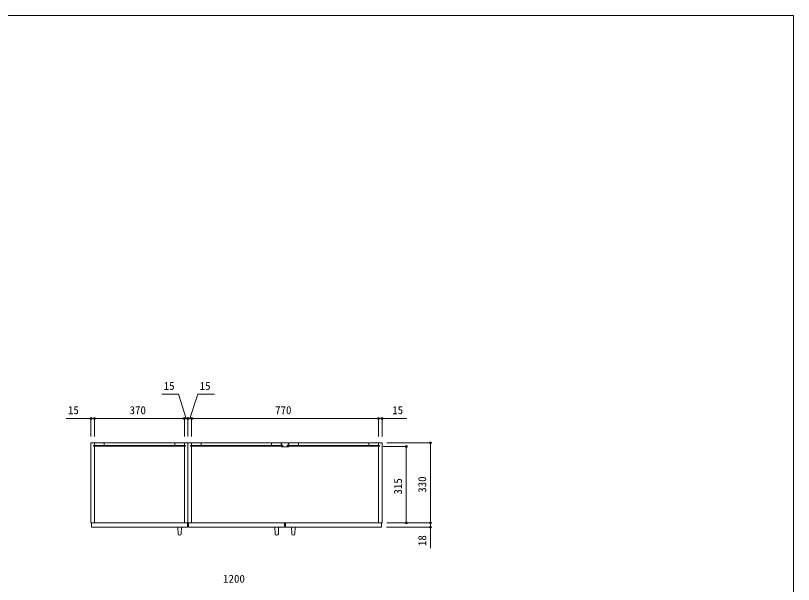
# Model space of a CAD drawing. Units: millimetres, scale not verified. Extents: x -2772 to 2772, y -4480 to 4487.
# Drawn here: x -435 to 2772, y 1911 to 4256 of the extents above; entities that cross this region are included whole.
import ezdxf
from ezdxf.enums import TextEntityAlignment as Align

# ---------------------------------------------------------------- set-up
doc = ezdxf.new("R2010")
doc.units = ezdxf.units.MM
doc.header["$LTSCALE"] = 15
doc.linetypes.add('CHAIN2', pattern=[12, 9, -1, 1, -1])
for name, color, linetype, lineweight in [('0-0_0', 7, 'Continuous', 9), ('0-2_YKK_ZWAK', 2, 'CHAIN2', 9), ('0-3_YKK_11', 4, 'Continuous', 9), ('0-6_YKK_D', 6, 'Continuous', 9)]:
    doc.layers.add(name, color=color, linetype=linetype, lineweight=lineweight)
doc.styles.add('ＭＳ ゴシック', font='')
doc.styles.get('ＭＳ ゴシック').set_extended_font_data('MS Gothic')

msp = doc.modelspace()

# ---------------------------------------------------------------- linework, layer by layer
at = {"layer": '0-0_0'}
for p, q in [((-2772, 4256), (2772, 4256)), ((2772, 4256), (2772, -4480))]:
    msp.add_line(p, q, dxfattribs=at)
at = {"layer": '0-2_YKK_ZWAK', "linetype": 'Continuous'}
for p, q in [((-109.03, 2495.16), (-109.03, 2484.66)), ((-109.03, 2480.66), (-109.03, 2165.16)), ((-69.53, 2495.16), (221.47, 2495.16)), ((260.97, 2484.66), (260.97, 2495.16)), ((260.97, 2165.16), (260.97, 2480.66)), ((290.97, 2484.66), (290.97, 2495.16)), ((290.97, 2165.16), (290.97, 2480.66)), ((329.97, 2495.16), (620.97, 2495.16)), ((660.97, 2495.16), (690.97, 2495.16)), ((660.97, 2495.16), (660.97, 2485.16)), ((660.97, 2485.16), (666.47, 2485.16)), ((660.97, 2480.16), (666.47, 2480.16)), ((660.97, 2480.16), (660.97, 2479.16)), ((660.97, 2479.16), (666.47, 2478.16)), ((666.47, 2485.16), (666.47, 2480.16)), ((666.47, 2478.16), (685.47, 2478.16)), ((685.47, 2485.16), (690.97, 2485.16)), ((685.47, 2485.16), (685.47, 2480.16)), ((685.47, 2480.16), (690.97, 2480.16)), ((685.47, 2478.16), (690.97, 2479.16)), ((690.97, 2495.16), (690.97, 2485.16)), ((690.97, 2480.16), (690.97, 2479.16)), ((1021.97, 2495.16), (730.97, 2495.16)), ((1060.97, 2495.16), (1060.97, 2484.66)), ((1060.97, 2480.66), (1060.97, 2165.16))]:
    msp.add_line(p, q, dxfattribs=at)
for points in [[(-124.03, 2165.16), (275.97, 2165.16), (275.97, 2495.16), (-124.03, 2495.16)], [(-113.53, 2480.66), (265.47, 2480.66), (265.47, 2484.66), (-113.53, 2484.66)], [(-109.03, 2484.66), (-70.03, 2484.66), (-70.03, 2495.16), (-109.03, 2495.16)], [(260.97, 2484.66), (221.97, 2484.66), (221.97, 2495.16), (260.97, 2495.16)], [(1075.97, 2165.16), (275.97, 2165.16), (275.97, 2495.16), (1075.97, 2495.16)], [(285.97, 2480.66), (664.97, 2480.66), (664.97, 2484.66), (285.97, 2484.66)], [(290.97, 2484.66), (329.97, 2484.66), (329.97, 2495.16), (290.97, 2495.16)], [(659.97, 2484.66), (620.97, 2484.66), (620.97, 2495.16), (659.97, 2495.16)], [(1065.97, 2480.66), (686.97, 2480.66), (686.97, 2484.66), (1065.97, 2484.66)], [(691.97, 2484.66), (730.97, 2484.66), (730.97, 2495.16), (691.97, 2495.16)], [(1060.97, 2484.66), (1021.97, 2484.66), (1021.97, 2495.16), (1060.97, 2495.16)], [(273.97, 2147.16), (-122.03, 2147.16), (-122.03, 2165.16), (273.97, 2165.16)], [(673.97, 2147.16), (277.97, 2147.16), (277.97, 2165.16), (673.97, 2165.16)], [(1073.97, 2147.16), (677.97, 2147.16), (677.97, 2165.16), (1073.97, 2165.16)]]:
    msp.add_lwpolyline(points, close=True, dxfattribs=at)
at = {"layer": '0-3_YKK_11'}
for p, q in [((249.47, 2147.16), (248.47, 2120.42)), ((649.47, 2147.16), (648.47, 2120.42)), ((717.47, 2147.16), (716.47, 2120.42))]:
    msp.add_line(p, q, dxfattribs=at)
for points in [[(249.47, 2147.16), (234.47, 2147.16), (235.48, 2120.42)], [(649.47, 2147.16), (634.47, 2147.16), (635.48, 2120.42)], [(717.47, 2147.16), (702.47, 2147.16), (703.48, 2120.42)]]:
    msp.add_lwpolyline(points, dxfattribs=at)
for centre in [(241.97, 2120.66), (641.97, 2120.66), (709.97, 2120.66)]:
    msp.add_arc(centre, 6.5, 182.15118, 357.84882, dxfattribs=at)
at = {"layer": '0-6_YKK_D'}
for p, q in [((-124.03, 2595.16), (-226.83, 2595.16)), ((-124.03, 2521.26), (-124.03, 2596.16)), ((-109.03, 2595.16), (-124.03, 2595.16)), ((-109.03, 2521.26), (-109.03, 2596.16)), ((-109.03, 2521.26), (-109.03, 2596.16)), ((260.97, 2595.16), (-109.03, 2595.16)), ((-109.03, 2595.16), (-92.03, 2595.16)), ((260.97, 2595.16), (243.97, 2595.16)), ((275.97, 2595.16), (258.97, 2595.16)), ((260.97, 2521.26), (260.97, 2596.16)), ((260.97, 2521.26), (260.97, 2596.16)), ((275.97, 2595.16), (260.97, 2595.16)), ((275.97, 2595.16), (260.97, 2595.16)), ((275.97, 2521.26), (275.97, 2596.16)), ((275.97, 2521.26), (275.97, 2596.16)), ((290.97, 2595.16), (275.97, 2595.16)), ((290.97, 2595.16), (275.97, 2595.16)), ((275.97, 2595.16), (292.97, 2595.16)), ((290.97, 2521.26), (290.97, 2596.16)), ((290.97, 2521.26), (290.97, 2596.16)), ((1060.97, 2595.16), (290.97, 2595.16)), ((290.97, 2595.16), (307.97, 2595.16)), ((1060.97, 2595.16), (1043.97, 2595.16)), ((1060.97, 2521.26), (1060.97, 2596.16)), ((1060.97, 2521.26), (1060.97, 2596.16)), ((1060.97, 2595.16), (1075.97, 2595.16)), ((1075.97, 2521.26), (1075.97, 2596.16)), ((1075.97, 2595.16), (1178.77, 2595.16)), ((1080.97, 2480.16), (1176.97, 2480.16)), ((1095.97, 2495.16), (1276.97, 2495.16)), ((1175.97, 2165.16), (1175.97, 2480.16)), ((1275.97, 2165.16), (1275.97, 2495.16)), ((1095.97, 2165.16), (1276.97, 2165.16)), ((1095.97, 2165.16), (1276.97, 2165.16)), ((1095.97, 2165.16), (1176.97, 2165.16)), ((1093.97, 2147.16), (1276.97, 2147.16))]:
    msp.add_line(p, q, dxfattribs=at)
for points in [[(268.47, 2595.16), (236.69, 2695.16), (167.89, 2695.16)], [(283.47, 2595.16), (316.32, 2695.16), (385.12, 2695.16)], [(1275.97, 2165.16), (1275.97, 2147.16), (1275.97, 2061.36)]]:
    msp.add_lwpolyline(points, dxfattribs=at)
for centre in [(-124.03, 2595.16), (-109.03, 2595.16), (-109.03, 2595.16), (260.97, 2595.16), (260.97, 2595.16), (275.97, 2595.16), (275.97, 2595.16), (290.97, 2595.16), (290.97, 2595.16), (1060.97, 2595.16), (1060.97, 2595.16), (1075.97, 2595.16), (1175.97, 2480.16), (1275.97, 2495.16), (1175.97, 2165.16), (1275.97, 2165.16), (1275.97, 2165.16), (1275.97, 2147.16)]:
    msp.add_circle(centre, 4.25, dxfattribs=at)

# ---------------------------------------------------------------- texts
at = {"layer": '0-6_YKK_D', "style": 'ＭＳ ゴシック'}
for s, p in [('15', (175.89, 2703.16)), ('15', (324.32, 2703.16)), ('15', (-218.83, 2603.16)), ('370', (35.17, 2603.16)), ('770', (635.17, 2603.16)), ('15', (1117.97, 2603.16)), ('1200', (420.77, 1908.57))]:
    msp.add_text(s, height=32.99, dxfattribs=at).set_placement(p, align=Align.BOTTOM_LEFT)
for s, p in [('315', (1167.97, 2281.86)), ('330', (1267.97, 2289.36)), ('18', (1267.97, 2069.36))]:
    msp.add_text(s, height=32.99, rotation=90, dxfattribs=at).set_placement(p, align=Align.BOTTOM_LEFT)

doc.saveas('drawing.dxf')
